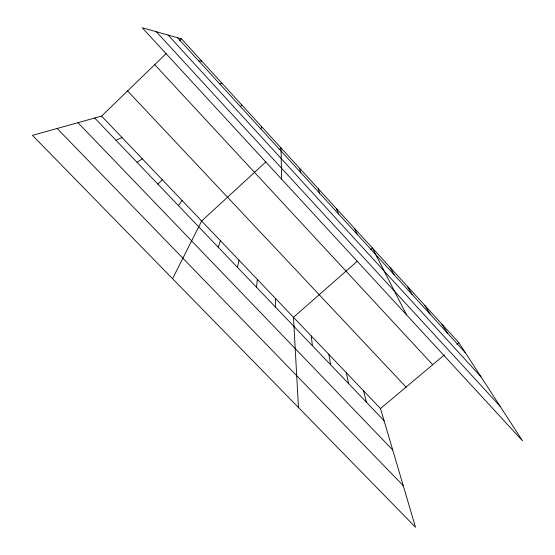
<?xml version="1.0" encoding="UTF-8"?>
<svg xmlns="http://www.w3.org/2000/svg" width="555" height="555" viewBox="0 0 555 555"><rect width="100%" height="100%" fill="white"/><g stroke="black" fill="none" stroke-linecap="round" stroke-linejoin="round"><path stroke-width="0.83" d="M275.363 306.984L275.509 298.472M256.528 287.282L257.347 279.422M237.478 267.357L238.983 260.17M260.885 128.933L261.578 126.623M218.212 247.204L220.425 240.703M172.556 278.693L201.652 221.022L265.845 161.928M178.419 205.579L182.102 200.522M240.426 106.546L241.89 105.055M101.593 116.099L380.508 408.57L415.515 527.25L32.447 135.358L101.593 116.099L166.209 53.523M179.584 40.57L181.409 38.808L458.86 342.719L522.553 440.864L142.226 27.75L181.409 38.808M157.863 184.08L162.317 179.778M279.137 149.69L281.038 147.942L281.586 179.126M357.288 261.252L293.477 317.314L298.465 407.509M370.49 249.653L372.377 247.995L406.579 314.893M380.508 408.57L444.437 354.839M456.89 344.371L458.86 342.719M137.064 162.324L142.309 158.799M116.016 140.304L122.072 137.571M219.718 83.881L221.965 83.229M198.752 60.939L201.805 61.147M57.165 128.476L403.242 485.646M77.943 122.69L392.718 449.973M94.711 118.021L384.088 420.711M127.594 90.923L406.059 387.092M154.727 64.644L432.692 364.704M156.302 31.718L500.131 406.322M177.531 37.712L465.34 352.702M168.075 35.041L480.991 376.817M441.933 324.175L447.836 333.548M424.825 305.437L430.132 314.172M407.53 286.498L412.233 294.587M390.054 267.35L394.133 274.774M354.513 228.424L357.316 234.474M336.448 208.638L338.585 213.98M318.188 188.631L319.645 193.251M363.469 390.699L366.46 402.271M346.251 372.648L348.637 383.63M299.714 168.401L300.484 172.272M328.844 354.395L330.62 364.788M311.258 335.955L312.403 345.73"/></g></svg>
